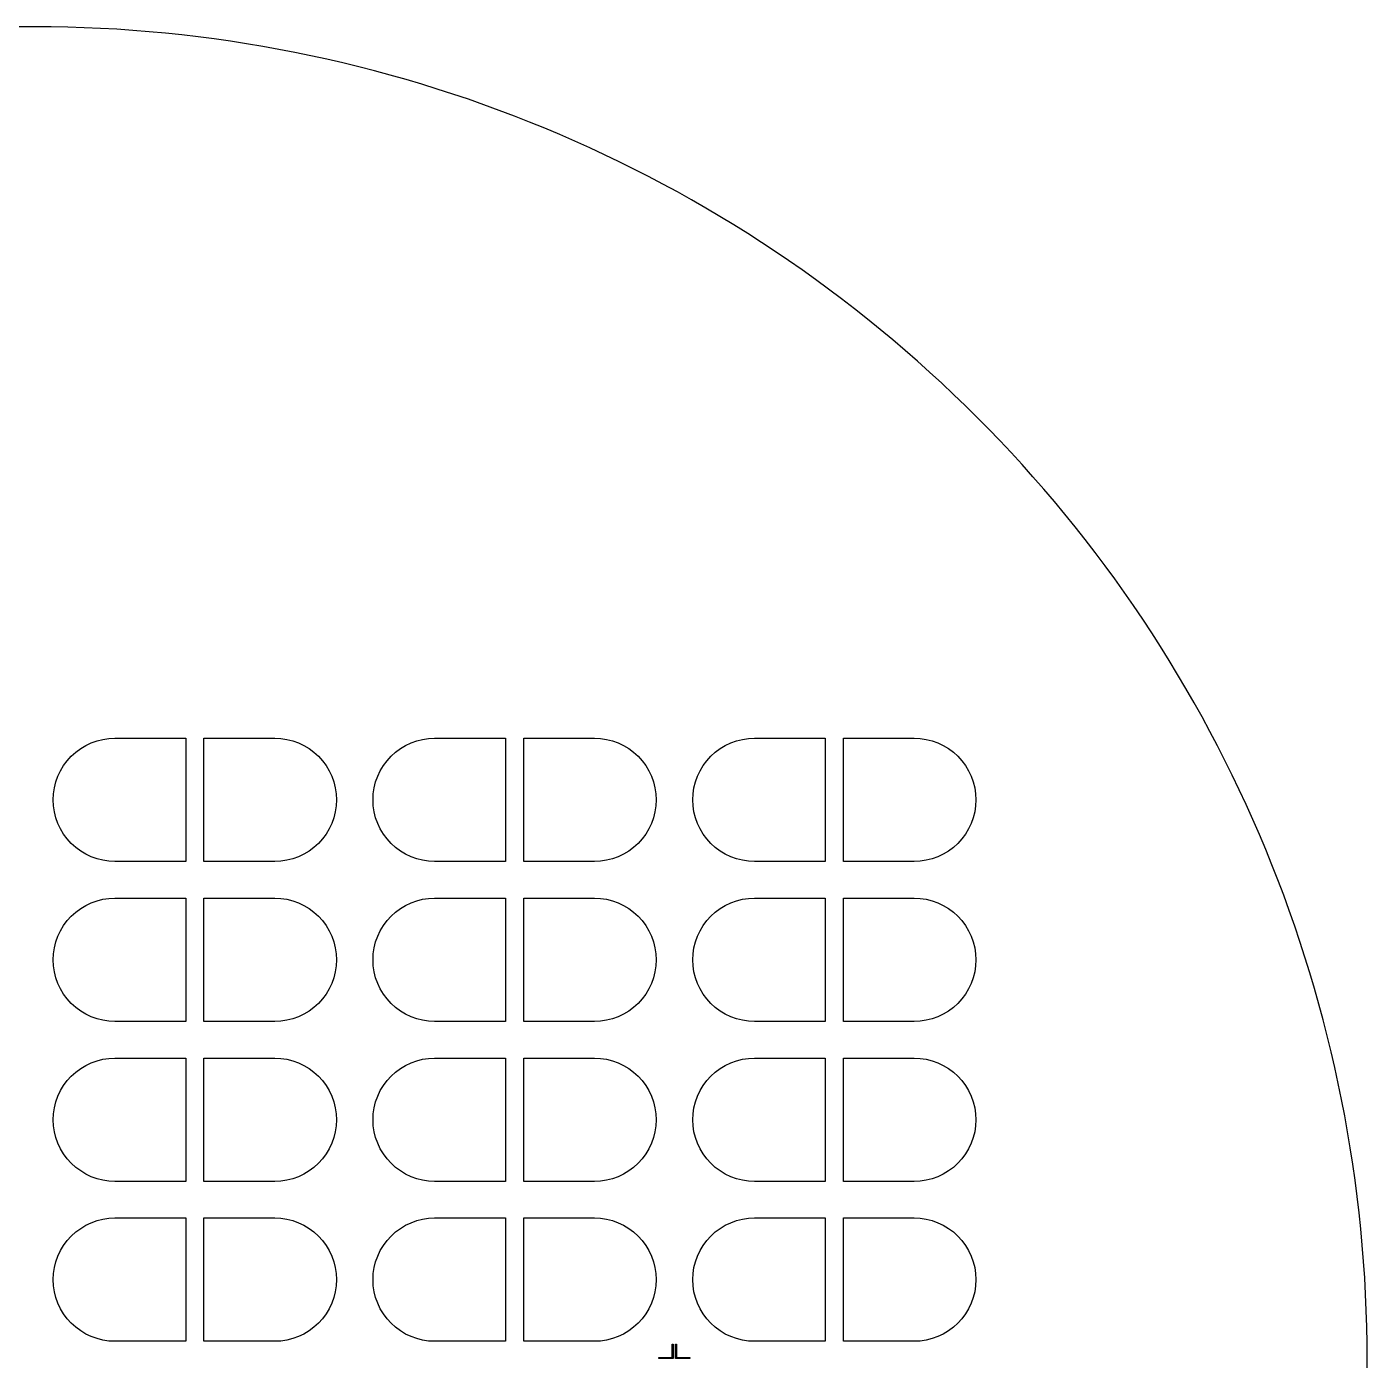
# Model space of a CAD drawing. Extents: x -21 to 129, y -39 to 111.
# Drawn here: x 53.5 to 129, y 36 to 111 of the extents above; entities that cross this region are included whole.
import ezdxf

# ---------------------------------------------------------------- set-up
doc = ezdxf.new("R2010")
doc.units = 0

msp = doc.modelspace()

# ---------------------------------------------------------------- linework, layer by layer
for p, q in [((54, 111), (53.0796, 110.994)), ((54.9204, 110.994), (54, 111)), ((55.8406, 110.977), (54.9204, 110.994)), ((56.7605, 110.949), (55.8406, 110.977)), ((57.6801, 110.91), (56.7605, 110.949)), ((58.599, 110.859), (57.6801, 110.91)), ((59.5173, 110.797), (58.599, 110.859)), ((60.4348, 110.723), (59.5173, 110.797)), ((61.3513, 110.639), (60.4348, 110.723)), ((62.2667, 110.543), (61.3513, 110.639)), ((63.1808, 110.436), (62.2667, 110.543)), ((64.0936, 110.318), (63.1808, 110.436)), ((65.0048, 110.188), (64.0936, 110.318)), ((65.9144, 110.048), (65.0048, 110.188)), ((66.8221, 109.896), (65.9144, 110.048)), ((67.728, 109.733), (66.8221, 109.896)), ((68.6318, 109.559), (67.728, 109.733)), ((69.5333, 109.374), (68.6318, 109.559)), ((70.4326, 109.178), (69.5333, 109.374)), ((71.3293, 108.97), (70.4326, 109.178)), ((72.2235, 108.752), (71.3293, 108.97)), ((73.1149, 108.523), (72.2235, 108.752)), ((74.0034, 108.283), (73.1149, 108.523)), ((74.889, 108.032), (74.0034, 108.283)), ((75.7713, 107.771), (74.889, 108.032)), ((76.6504, 107.498), (75.7713, 107.771)), ((77.5261, 107.215), (76.6504, 107.498)), ((78.3983, 106.921), (77.5261, 107.215)), ((79.2667, 106.616), (78.3983, 106.921)), ((80.1314, 106.3), (79.2667, 106.616)), ((80.9921, 105.974), (80.1314, 106.3)), ((81.8488, 105.638), (80.9921, 105.974)), ((82.7012, 105.291), (81.8488, 105.638)), ((83.5494, 104.934), (82.7012, 105.291)), ((84.3931, 104.566), (83.5494, 104.934)), ((85.2322, 104.188), (84.3931, 104.566)), ((86.0666, 103.799), (85.2322, 104.188)), ((86.8962, 103.401), (86.0666, 103.799)), ((87.7208, 102.992), (86.8962, 103.401)), ((88.5404, 102.573), (87.7208, 102.992)), ((89.3548, 102.144), (88.5404, 102.573)), ((90.1638, 101.705), (89.3548, 102.144)), ((90.9674, 101.257), (90.1638, 101.705)), ((91.7654, 100.798), (90.9674, 101.257)), ((92.5577, 100.33), (91.7654, 100.798)), ((93.3442, 99.8516), (92.5577, 100.33)), ((94.1248, 99.364), (93.3442, 99.8516)), ((94.8994, 98.8669), (94.1248, 99.364)), ((95.6678, 98.3602), (94.8994, 98.8669)), ((96.4299, 97.8442), (95.6678, 98.3602)), ((97.1856, 97.3188), (96.4299, 97.8442)), ((97.9348, 96.7843), (97.1856, 97.3188)), ((98.6774, 96.2406), (97.9348, 96.7843)), ((99.4133, 95.6878), (98.6774, 96.2406)), ((100.142, 95.126), (99.4133, 95.6878)), ((100.864, 94.5553), (100.142, 95.126)), ((101.579, 93.9758), (100.864, 94.5553)), ((102.287, 93.3875), (101.579, 93.9758)), ((102.988, 92.7906), (102.287, 93.3875)), ((103.681, 92.1852), (102.988, 92.7906)), ((104.367, 91.5713), (103.681, 92.1852)), ((105.045, 90.9491), (104.367, 91.5713)), ((105.716, 90.3185), (105.045, 90.9491)), ((106.378, 89.6798), (105.716, 90.3185)), ((107.033, 89.033), (106.378, 89.6798)), ((107.68, 88.3782), (107.033, 89.033)), ((108.319, 87.7155), (107.68, 88.3782)), ((108.949, 87.0451), (108.319, 87.7155)), ((109.571, 86.3669), (108.949, 87.0451)), ((110.185, 85.6812), (109.571, 86.3669)), ((110.791, 84.988), (110.185, 85.6812)), ((111.388, 84.2874), (110.791, 84.988)), ((111.976, 83.5795), (111.388, 84.2874)), ((112.555, 82.8645), (111.976, 83.5795)), ((113.126, 82.1424), (112.555, 82.8645)), ((113.688, 81.4133), (113.126, 82.1424)), ((114.241, 80.6774), (113.688, 81.4133)), ((114.784, 79.9348), (114.241, 80.6774)), ((115.319, 79.1856), (114.784, 79.9348)), ((115.844, 78.4299), (115.319, 79.1856)), ((116.36, 77.6678), (115.844, 78.4299)), ((116.867, 76.8994), (116.36, 77.6678)), ((117.364, 76.1248), (116.867, 76.8994)), ((117.852, 75.3442), (117.364, 76.1248)), ((118.33, 74.5577), (117.852, 75.3442)), ((118.798, 73.7654), (118.33, 74.5577)), ((119.257, 72.9674), (118.798, 73.7654)), ((119.705, 72.1638), (119.257, 72.9674)), ((120.144, 71.3548), (119.705, 72.1638)), ((57.823, 70.9033), (58.1599, 70.9533)), ((58.1599, 70.9533), (58.5, 70.97)), ((58.5, 70.97), (62.485, 70.97)), ((62.485, 70.97), (62.485, 64.03)), ((63.515, 64.03), (63.515, 70.97)), ((63.515, 70.97), (67.5, 70.97)), ((67.5, 70.97), (67.8401, 70.9533)), ((67.8401, 70.9533), (68.177, 70.9033)), ((75.823, 70.9033), (76.1599, 70.9533)), ((76.1599, 70.9533), (76.5, 70.97)), ((76.5, 70.97), (80.485, 70.97)), ((80.485, 70.97), (80.485, 64.03)), ((81.515, 64.03), (81.515, 70.97)), ((81.515, 70.97), (85.5, 70.97)), ((85.5, 70.97), (85.8401, 70.9533)), ((85.8401, 70.9533), (86.177, 70.9033)), ((93.823, 70.9033), (94.1599, 70.9533)), ((94.1599, 70.9533), (94.5, 70.97)), ((94.5, 70.97), (98.485, 70.97)), ((98.485, 70.97), (98.485, 64.03)), ((99.515, 64.03), (99.515, 70.97)), ((99.515, 70.97), (103.5, 70.97)), ((103.5, 70.97), (103.84, 70.9533)), ((103.84, 70.9533), (104.177, 70.9033)), ((120.573, 70.5404), (120.144, 71.3548)), ((56.0463, 69.9537), (56.2987, 70.1823)), ((56.2987, 70.1823), (56.5722, 70.3852)), ((56.5722, 70.3852), (56.8643, 70.5603)), ((56.8643, 70.5603), (57.1721, 70.7059)), ((57.1721, 70.7059), (57.4927, 70.8206)), ((57.4927, 70.8206), (57.823, 70.9033)), ((68.177, 70.9033), (68.5073, 70.8206)), ((68.5073, 70.8206), (68.8279, 70.7059)), ((68.8279, 70.7059), (69.1357, 70.5603)), ((69.1357, 70.5603), (69.4278, 70.3852)), ((69.4278, 70.3852), (69.7013, 70.1823)), ((69.7013, 70.1823), (69.9537, 69.9537)), ((74.0463, 69.9537), (74.2987, 70.1823)), ((74.2987, 70.1823), (74.5722, 70.3852)), ((74.5722, 70.3852), (74.8643, 70.5603)), ((74.8643, 70.5603), (75.1721, 70.7059)), ((75.1721, 70.7059), (75.4927, 70.8206)), ((75.4927, 70.8206), (75.823, 70.9033)), ((86.177, 70.9033), (86.5073, 70.8206)), ((86.5073, 70.8206), (86.8279, 70.7059)), ((86.8279, 70.7059), (87.1357, 70.5603)), ((87.1357, 70.5603), (87.4278, 70.3852)), ((87.4278, 70.3852), (87.7013, 70.1823)), ((87.7013, 70.1823), (87.9537, 69.9537)), ((92.0463, 69.9537), (92.2987, 70.1823)), ((92.2987, 70.1823), (92.5722, 70.3852)), ((92.5722, 70.3852), (92.8643, 70.5603)), ((92.8643, 70.5603), (93.1721, 70.7059)), ((93.1721, 70.7059), (93.4927, 70.8206)), ((93.4927, 70.8206), (93.823, 70.9033)), ((104.177, 70.9033), (104.507, 70.8206)), ((104.507, 70.8206), (104.828, 70.7059)), ((104.828, 70.7059), (105.136, 70.5603)), ((105.136, 70.5603), (105.428, 70.3852)), ((105.428, 70.3852), (105.701, 70.1823)), ((105.701, 70.1823), (105.954, 69.9537)), ((120.992, 69.7208), (120.573, 70.5404)), ((55.4397, 69.1357), (55.6148, 69.4278)), ((55.6148, 69.4278), (55.8177, 69.7013)), ((55.8177, 69.7013), (56.0463, 69.9537)), ((69.9537, 69.9537), (70.1823, 69.7013)), ((70.1823, 69.7013), (70.3852, 69.4278)), ((70.3852, 69.4278), (70.5603, 69.1357)), ((73.4397, 69.1357), (73.6148, 69.4278)), ((73.6148, 69.4278), (73.8177, 69.7013)), ((73.8177, 69.7013), (74.0463, 69.9537)), ((87.9537, 69.9537), (88.1823, 69.7013)), ((88.1823, 69.7013), (88.3852, 69.4278)), ((88.3852, 69.4278), (88.5603, 69.1357)), ((91.4397, 69.1357), (91.6148, 69.4278)), ((91.6148, 69.4278), (91.8177, 69.7013)), ((91.8177, 69.7013), (92.0463, 69.9537)), ((105.954, 69.9537), (106.182, 69.7013)), ((106.182, 69.7013), (106.385, 69.4278)), ((106.385, 69.4278), (106.56, 69.1357)), ((121.401, 68.8962), (120.992, 69.7208)), ((55.1794, 68.5073), (55.2941, 68.8279)), ((55.2941, 68.8279), (55.4397, 69.1357)), ((70.5603, 69.1357), (70.7059, 68.8279)), ((70.7059, 68.8279), (70.8206, 68.5073)), ((73.1794, 68.5073), (73.2941, 68.8279)), ((73.2941, 68.8279), (73.4397, 69.1357)), ((88.5603, 69.1357), (88.7059, 68.8279)), ((88.7059, 68.8279), (88.8206, 68.5073)), ((91.1794, 68.5073), (91.2941, 68.8279)), ((91.2941, 68.8279), (91.4397, 69.1357)), ((106.56, 69.1357), (106.706, 68.8279)), ((106.706, 68.8279), (106.821, 68.5073)), ((121.799, 68.0666), (121.401, 68.8962)), ((55.0467, 67.8401), (55.0967, 68.177)), ((55.0967, 68.177), (55.1794, 68.5073)), ((70.8206, 68.5073), (70.9033, 68.177)), ((70.9033, 68.177), (70.9533, 67.8401)), ((73.0467, 67.8401), (73.0967, 68.177)), ((73.0967, 68.177), (73.1794, 68.5073)), ((88.8206, 68.5073), (88.9033, 68.177)), ((88.9033, 68.177), (88.9533, 67.8401)), ((91.0467, 67.8401), (91.0967, 68.177)), ((91.0967, 68.177), (91.1794, 68.5073)), ((106.821, 68.5073), (106.903, 68.177)), ((106.903, 68.177), (106.953, 67.8401)), ((122.188, 67.2322), (121.799, 68.0666)), ((55.03, 67.5), (55.0467, 67.8401)), ((55.0467, 67.1599), (55.03, 67.5)), ((55.0967, 66.823), (55.0467, 67.1599)), ((70.9533, 67.1599), (70.9033, 66.823)), ((70.9533, 67.8401), (70.97, 67.5)), ((70.97, 67.5), (70.9533, 67.1599)), ((73.03, 67.5), (73.0467, 67.8401)), ((73.0467, 67.1599), (73.03, 67.5)), ((73.0967, 66.823), (73.0467, 67.1599)), ((88.9533, 67.1599), (88.9033, 66.823)), ((88.9533, 67.8401), (88.97, 67.5)), ((88.97, 67.5), (88.9533, 67.1599)), ((91.03, 67.5), (91.0467, 67.8401)), ((91.0467, 67.1599), (91.03, 67.5)), ((91.0967, 66.823), (91.0467, 67.1599)), ((106.953, 67.1599), (106.903, 66.823)), ((106.953, 67.8401), (106.97, 67.5)), ((106.97, 67.5), (106.953, 67.1599)), ((122.566, 66.3931), (122.188, 67.2322)), ((55.1794, 66.4927), (55.0967, 66.823)), ((55.2941, 66.1721), (55.1794, 66.4927)), ((70.8206, 66.4927), (70.7059, 66.1721)), ((70.9033, 66.823), (70.8206, 66.4927)), ((73.1794, 66.4927), (73.0967, 66.823)), ((73.2941, 66.1721), (73.1794, 66.4927)), ((88.8206, 66.4927), (88.7059, 66.1721)), ((88.9033, 66.823), (88.8206, 66.4927)), ((91.1794, 66.4927), (91.0967, 66.823)), ((91.2941, 66.1721), (91.1794, 66.4927)), ((106.821, 66.4927), (106.706, 66.1721)), ((106.903, 66.823), (106.821, 66.4927)), ((55.4397, 65.8643), (55.2941, 66.1721)), ((55.6148, 65.5722), (55.4397, 65.8643)), ((70.5603, 65.8643), (70.3852, 65.5722)), ((70.7059, 66.1721), (70.5603, 65.8643)), ((73.4397, 65.8643), (73.2941, 66.1721)), ((73.6148, 65.5722), (73.4397, 65.8643)), ((88.5603, 65.8643), (88.3852, 65.5722)), ((88.7059, 66.1721), (88.5603, 65.8643)), ((91.4397, 65.8643), (91.2941, 66.1721)), ((91.6148, 65.5722), (91.4397, 65.8643)), ((106.56, 65.8643), (106.385, 65.5722)), ((106.706, 66.1721), (106.56, 65.8643)), ((122.934, 65.5494), (122.566, 66.3931)), ((55.8177, 65.2987), (55.6148, 65.5722)), ((56.0463, 65.0463), (55.8177, 65.2987)), ((56.2987, 64.8177), (56.0463, 65.0463)), ((69.9537, 65.0463), (69.7013, 64.8177)), ((70.1823, 65.2987), (69.9537, 65.0463)), ((70.3852, 65.5722), (70.1823, 65.2987)), ((73.8177, 65.2987), (73.6148, 65.5722)), ((74.0463, 65.0463), (73.8177, 65.2987)), ((74.2987, 64.8177), (74.0463, 65.0463)), ((87.9537, 65.0463), (87.7013, 64.8177)), ((88.1823, 65.2987), (87.9537, 65.0463)), ((88.3852, 65.5722), (88.1823, 65.2987)), ((91.8177, 65.2987), (91.6148, 65.5722)), ((92.0463, 65.0463), (91.8177, 65.2987)), ((92.2987, 64.8177), (92.0463, 65.0463)), ((105.954, 65.0463), (105.701, 64.8177)), ((106.182, 65.2987), (105.954, 65.0463)), ((106.385, 65.5722), (106.182, 65.2987)), ((123.291, 64.7012), (122.934, 65.5494)), ((56.5722, 64.6148), (56.2987, 64.8177)), ((56.8643, 64.4397), (56.5722, 64.6148)), ((57.1721, 64.2941), (56.8643, 64.4397)), ((57.4927, 64.1794), (57.1721, 64.2941)), ((57.823, 64.0967), (57.4927, 64.1794)), ((68.5073, 64.1794), (68.177, 64.0967)), ((68.8279, 64.2941), (68.5073, 64.1794)), ((69.1357, 64.4397), (68.8279, 64.2941)), ((69.4278, 64.6148), (69.1357, 64.4397)), ((69.7013, 64.8177), (69.4278, 64.6148)), ((74.5722, 64.6148), (74.2987, 64.8177)), ((74.8643, 64.4397), (74.5722, 64.6148)), ((75.1721, 64.2941), (74.8643, 64.4397)), ((75.4927, 64.1794), (75.1721, 64.2941)), ((75.823, 64.0967), (75.4927, 64.1794)), ((86.5073, 64.1794), (86.177, 64.0967)), ((86.8279, 64.2941), (86.5073, 64.1794)), ((87.1357, 64.4397), (86.8279, 64.2941)), ((87.4278, 64.6148), (87.1357, 64.4397)), ((87.7013, 64.8177), (87.4278, 64.6148)), ((92.5722, 64.6148), (92.2987, 64.8177)), ((92.8643, 64.4397), (92.5722, 64.6148)), ((93.1721, 64.2941), (92.8643, 64.4397)), ((93.4927, 64.1794), (93.1721, 64.2941)), ((93.823, 64.0967), (93.4927, 64.1794)), ((104.507, 64.1794), (104.177, 64.0967)), ((104.828, 64.2941), (104.507, 64.1794)), ((105.136, 64.4397), (104.828, 64.2941)), ((105.428, 64.6148), (105.136, 64.4397)), ((105.701, 64.8177), (105.428, 64.6148)), ((123.638, 63.8488), (123.291, 64.7012)), ((58.1599, 64.0467), (57.823, 64.0967)), ((58.5, 64.03), (58.1599, 64.0467)), ((62.485, 64.03), (58.5, 64.03)), ((67.5, 64.03), (63.515, 64.03)), ((67.8401, 64.0467), (67.5, 64.03)), ((68.177, 64.0967), (67.8401, 64.0467)), ((76.1599, 64.0467), (75.823, 64.0967)), ((76.5, 64.03), (76.1599, 64.0467)), ((80.485, 64.03), (76.5, 64.03)), ((85.5, 64.03), (81.515, 64.03)), ((85.8401, 64.0467), (85.5, 64.03)), ((86.177, 64.0967), (85.8401, 64.0467)), ((94.1599, 64.0467), (93.823, 64.0967)), ((94.5, 64.03), (94.1599, 64.0467)), ((98.485, 64.03), (94.5, 64.03)), ((103.5, 64.03), (99.515, 64.03)), ((103.84, 64.0467), (103.5, 64.03)), ((104.177, 64.0967), (103.84, 64.0467)), ((123.974, 62.9921), (123.638, 63.8488)), ((124.3, 62.1314), (123.974, 62.9921)), ((57.4927, 61.8206), (57.823, 61.9033)), ((57.823, 61.9033), (58.1599, 61.9533)), ((58.1599, 61.9533), (58.5, 61.97)), ((58.5, 61.97), (62.485, 61.97)), ((62.485, 61.97), (62.485, 55.03)), ((63.515, 55.03), (63.515, 61.97)), ((63.515, 61.97), (67.5, 61.97)), ((67.5, 61.97), (67.8401, 61.9533)), ((67.8401, 61.9533), (68.177, 61.9033)), ((68.177, 61.9033), (68.5073, 61.8206)), ((75.4927, 61.8206), (75.823, 61.9033)), ((75.823, 61.9033), (76.1599, 61.9533)), ((76.1599, 61.9533), (76.5, 61.97)), ((76.5, 61.97), (80.485, 61.97)), ((80.485, 61.97), (80.485, 55.03)), ((81.515, 55.03), (81.515, 61.97)), ((81.515, 61.97), (85.5, 61.97)), ((85.5, 61.97), (85.8401, 61.9533)), ((85.8401, 61.9533), (86.177, 61.9033)), ((86.177, 61.9033), (86.5073, 61.8206)), ((93.4927, 61.8206), (93.823, 61.9033)), ((93.823, 61.9033), (94.1599, 61.9533)), ((94.1599, 61.9533), (94.5, 61.97)), ((94.5, 61.97), (98.485, 61.97)), ((98.485, 61.97), (98.485, 55.03)), ((99.515, 55.03), (99.515, 61.97)), ((99.515, 61.97), (103.5, 61.97)), ((103.5, 61.97), (103.84, 61.9533)), ((103.84, 61.9533), (104.177, 61.9033)), ((104.177, 61.9033), (104.507, 61.8206)), ((124.616, 61.2667), (124.3, 62.1314)), ((56.0463, 60.9537), (56.2987, 61.1823)), ((56.2987, 61.1823), (56.5722, 61.3852)), ((56.5722, 61.3852), (56.8643, 61.5603)), ((56.8643, 61.5603), (57.1721, 61.7059)), ((57.1721, 61.7059), (57.4927, 61.8206)), ((68.5073, 61.8206), (68.8279, 61.7059)), ((68.8279, 61.7059), (69.1357, 61.5603)), ((69.1357, 61.5603), (69.4278, 61.3852)), ((69.4278, 61.3852), (69.7013, 61.1823)), ((69.7013, 61.1823), (69.9537, 60.9537)), ((74.0463, 60.9537), (74.2987, 61.1823)), ((74.2987, 61.1823), (74.5722, 61.3852)), ((74.5722, 61.3852), (74.8643, 61.5603)), ((74.8643, 61.5603), (75.1721, 61.7059)), ((75.1721, 61.7059), (75.4927, 61.8206)), ((86.5073, 61.8206), (86.8279, 61.7059)), ((86.8279, 61.7059), (87.1357, 61.5603)), ((87.1357, 61.5603), (87.4278, 61.3852)), ((87.4278, 61.3852), (87.7013, 61.1823)), ((87.7013, 61.1823), (87.9537, 60.9537)), ((92.0463, 60.9537), (92.2987, 61.1823)), ((92.2987, 61.1823), (92.5722, 61.3852)), ((92.5722, 61.3852), (92.8643, 61.5603)), ((92.8643, 61.5603), (93.1721, 61.7059)), ((93.1721, 61.7059), (93.4927, 61.8206)), ((104.507, 61.8206), (104.828, 61.7059)), ((104.828, 61.7059), (105.136, 61.5603)), ((105.136, 61.5603), (105.428, 61.3852)), ((105.428, 61.3852), (105.701, 61.1823)), ((105.701, 61.1823), (105.954, 60.9537)), ((124.921, 60.3983), (124.616, 61.2667)), ((55.4397, 60.1357), (55.6148, 60.4278)), ((55.6148, 60.4278), (55.8177, 60.7013)), ((55.8177, 60.7013), (56.0463, 60.9537)), ((69.9537, 60.9537), (70.1823, 60.7013)), ((70.1823, 60.7013), (70.3852, 60.4278)), ((70.3852, 60.4278), (70.5603, 60.1357)), ((73.4397, 60.1357), (73.6148, 60.4278)), ((73.6148, 60.4278), (73.8177, 60.7013)), ((73.8177, 60.7013), (74.0463, 60.9537)), ((87.9537, 60.9537), (88.1823, 60.7013)), ((88.1823, 60.7013), (88.3852, 60.4278)), ((88.3852, 60.4278), (88.5603, 60.1357)), ((91.4397, 60.1357), (91.6148, 60.4278)), ((91.6148, 60.4278), (91.8177, 60.7013)), ((91.8177, 60.7013), (92.0463, 60.9537)), ((105.954, 60.9537), (106.182, 60.7013)), ((106.182, 60.7013), (106.385, 60.4278)), ((106.385, 60.4278), (106.56, 60.1357)), ((125.215, 59.5261), (124.921, 60.3983)), ((55.1794, 59.5073), (55.2941, 59.8279)), ((55.2941, 59.8279), (55.4397, 60.1357)), ((70.5603, 60.1357), (70.7059, 59.8279)), ((70.7059, 59.8279), (70.8206, 59.5073)), ((73.1794, 59.5073), (73.2941, 59.8279)), ((73.2941, 59.8279), (73.4397, 60.1357)), ((88.5603, 60.1357), (88.7059, 59.8279)), ((88.7059, 59.8279), (88.8206, 59.5073)), ((91.1794, 59.5073), (91.2941, 59.8279)), ((91.2941, 59.8279), (91.4397, 60.1357)), ((106.56, 60.1357), (106.706, 59.8279)), ((106.706, 59.8279), (106.821, 59.5073)), ((55.0467, 58.8401), (55.0967, 59.177)), ((55.0967, 59.177), (55.1794, 59.5073)), ((70.8206, 59.5073), (70.9033, 59.177)), ((70.9033, 59.177), (70.9533, 58.8401)), ((73.0467, 58.8401), (73.0967, 59.177)), ((73.0967, 59.177), (73.1794, 59.5073)), ((88.8206, 59.5073), (88.9033, 59.177)), ((88.9033, 59.177), (88.9533, 58.8401)), ((91.0467, 58.8401), (91.0967, 59.177)), ((91.0967, 59.177), (91.1794, 59.5073)), ((106.821, 59.5073), (106.903, 59.177)), ((106.903, 59.177), (106.953, 58.8401)), ((125.498, 58.6504), (125.215, 59.5261)), ((55.03, 58.5), (55.0467, 58.8401)), ((55.0467, 58.1599), (55.03, 58.5)), ((55.0967, 57.823), (55.0467, 58.1599)), ((70.9533, 58.1599), (70.9033, 57.823)), ((70.9533, 58.8401), (70.97, 58.5)), ((70.97, 58.5), (70.9533, 58.1599)), ((73.03, 58.5), (73.0467, 58.8401)), ((73.0467, 58.1599), (73.03, 58.5)), ((73.0967, 57.823), (73.0467, 58.1599)), ((88.9533, 58.1599), (88.9033, 57.823)), ((88.9533, 58.8401), (88.97, 58.5)), ((88.97, 58.5), (88.9533, 58.1599)), ((91.03, 58.5), (91.0467, 58.8401)), ((91.0467, 58.1599), (91.03, 58.5)), ((91.0967, 57.823), (91.0467, 58.1599)), ((106.953, 58.1599), (106.903, 57.823)), ((106.953, 58.8401), (106.97, 58.5)), ((106.97, 58.5), (106.953, 58.1599)), ((125.771, 57.7713), (125.498, 58.6504)), ((55.1794, 57.4927), (55.0967, 57.823)), ((55.2941, 57.1721), (55.1794, 57.4927)), ((70.8206, 57.4927), (70.7059, 57.1721)), ((70.9033, 57.823), (70.8206, 57.4927)), ((73.1794, 57.4927), (73.0967, 57.823)), ((73.2941, 57.1721), (73.1794, 57.4927)), ((88.8206, 57.4927), (88.7059, 57.1721)), ((88.9033, 57.823), (88.8206, 57.4927)), ((91.1794, 57.4927), (91.0967, 57.823)), ((91.2941, 57.1721), (91.1794, 57.4927)), ((106.821, 57.4927), (106.706, 57.1721)), ((106.903, 57.823), (106.821, 57.4927)), ((126.032, 56.889), (125.771, 57.7713)), ((55.4397, 56.8643), (55.2941, 57.1721)), ((55.6148, 56.5722), (55.4397, 56.8643)), ((70.5603, 56.8643), (70.3852, 56.5722)), ((70.7059, 57.1721), (70.5603, 56.8643)), ((73.4397, 56.8643), (73.2941, 57.1721)), ((73.6148, 56.5722), (73.4397, 56.8643)), ((88.5603, 56.8643), (88.3852, 56.5722)), ((88.7059, 57.1721), (88.5603, 56.8643)), ((91.4397, 56.8643), (91.2941, 57.1721)), ((91.6148, 56.5722), (91.4397, 56.8643)), ((106.56, 56.8643), (106.385, 56.5722)), ((106.706, 57.1721), (106.56, 56.8643)), ((126.283, 56.0034), (126.032, 56.889)), ((55.8177, 56.2987), (55.6148, 56.5722)), ((56.0463, 56.0463), (55.8177, 56.2987)), ((56.2987, 55.8177), (56.0463, 56.0463)), ((69.9537, 56.0463), (69.7013, 55.8177)), ((70.1823, 56.2987), (69.9537, 56.0463)), ((70.3852, 56.5722), (70.1823, 56.2987)), ((73.8177, 56.2987), (73.6148, 56.5722)), ((74.0463, 56.0463), (73.8177, 56.2987)), ((74.2987, 55.8177), (74.0463, 56.0463)), ((87.9537, 56.0463), (87.7013, 55.8177)), ((88.1823, 56.2987), (87.9537, 56.0463)), ((88.3852, 56.5722), (88.1823, 56.2987)), ((91.8177, 56.2987), (91.6148, 56.5722)), ((92.0463, 56.0463), (91.8177, 56.2987)), ((92.2987, 55.8177), (92.0463, 56.0463)), ((105.954, 56.0463), (105.701, 55.8177)), ((106.182, 56.2987), (105.954, 56.0463)), ((106.385, 56.5722), (106.182, 56.2987)), ((126.523, 55.1149), (126.283, 56.0034)), ((56.5722, 55.6148), (56.2987, 55.8177)), ((56.8643, 55.4397), (56.5722, 55.6148)), ((57.1721, 55.2941), (56.8643, 55.4397)), ((57.4927, 55.1794), (57.1721, 55.2941)), ((57.823, 55.0967), (57.4927, 55.1794)), ((58.1599, 55.0467), (57.823, 55.0967)), ((68.177, 55.0967), (67.8401, 55.0467)), ((68.5073, 55.1794), (68.177, 55.0967)), ((68.8279, 55.2941), (68.5073, 55.1794)), ((69.1357, 55.4397), (68.8279, 55.2941)), ((69.4278, 55.6148), (69.1357, 55.4397)), ((69.7013, 55.8177), (69.4278, 55.6148)), ((74.5722, 55.6148), (74.2987, 55.8177)), ((74.8643, 55.4397), (74.5722, 55.6148)), ((75.1721, 55.2941), (74.8643, 55.4397)), ((75.4927, 55.1794), (75.1721, 55.2941)), ((75.823, 55.0967), (75.4927, 55.1794)), ((76.1599, 55.0467), (75.823, 55.0967)), ((86.177, 55.0967), (85.8401, 55.0467)), ((86.5073, 55.1794), (86.177, 55.0967)), ((86.8279, 55.2941), (86.5073, 55.1794)), ((87.1357, 55.4397), (86.8279, 55.2941)), ((87.4278, 55.6148), (87.1357, 55.4397)), ((87.7013, 55.8177), (87.4278, 55.6148)), ((92.5722, 55.6148), (92.2987, 55.8177)), ((92.8643, 55.4397), (92.5722, 55.6148)), ((93.1721, 55.2941), (92.8643, 55.4397)), ((93.4927, 55.1794), (93.1721, 55.2941)), ((93.823, 55.0967), (93.4927, 55.1794)), ((94.1599, 55.0467), (93.823, 55.0967)), ((104.177, 55.0967), (103.84, 55.0467)), ((104.507, 55.1794), (104.177, 55.0967)), ((104.828, 55.2941), (104.507, 55.1794)), ((105.136, 55.4397), (104.828, 55.2941)), ((105.428, 55.6148), (105.136, 55.4397)), ((105.701, 55.8177), (105.428, 55.6148)), ((126.752, 54.2235), (126.523, 55.1149)), ((58.5, 55.03), (58.1599, 55.0467)), ((62.485, 55.03), (58.5, 55.03)), ((67.5, 55.03), (63.515, 55.03)), ((67.8401, 55.0467), (67.5, 55.03)), ((76.5, 55.03), (76.1599, 55.0467)), ((80.485, 55.03), (76.5, 55.03)), ((85.5, 55.03), (81.515, 55.03)), ((85.8401, 55.0467), (85.5, 55.03)), ((94.5, 55.03), (94.1599, 55.0467)), ((98.485, 55.03), (94.5, 55.03)), ((103.5, 55.03), (99.515, 55.03)), ((103.84, 55.0467), (103.5, 55.03)), ((126.97, 53.3293), (126.752, 54.2235)), ((57.4927, 52.8206), (57.823, 52.9033)), ((57.823, 52.9033), (58.1599, 52.9533)), ((58.1599, 52.9533), (58.5, 52.97)), ((58.5, 52.97), (62.485, 52.97)), ((62.485, 52.97), (62.485, 46.03)), ((63.515, 46.03), (63.515, 52.97)), ((63.515, 52.97), (67.5, 52.97)), ((67.5, 52.97), (67.8401, 52.9533)), ((67.8401, 52.9533), (68.177, 52.9033)), ((68.177, 52.9033), (68.5073, 52.8206)), ((75.4927, 52.8206), (75.823, 52.9033)), ((75.823, 52.9033), (76.1599, 52.9533)), ((76.1599, 52.9533), (76.5, 52.97)), ((76.5, 52.97), (80.485, 52.97)), ((80.485, 52.97), (80.485, 46.03)), ((81.515, 46.03), (81.515, 52.97)), ((81.515, 52.97), (85.5, 52.97)), ((85.5, 52.97), (85.8401, 52.9533)), ((85.8401, 52.9533), (86.177, 52.9033)), ((86.177, 52.9033), (86.5073, 52.8206)), ((93.4927, 52.8206), (93.823, 52.9033)), ((93.823, 52.9033), (94.1599, 52.9533)), ((94.1599, 52.9533), (94.5, 52.97)), ((94.5, 52.97), (98.485, 52.97)), ((98.485, 52.97), (98.485, 46.03)), ((99.515, 46.03), (99.515, 52.97)), ((99.515, 52.97), (103.5, 52.97)), ((103.5, 52.97), (103.84, 52.9533)), ((103.84, 52.9533), (104.177, 52.9033)), ((104.177, 52.9033), (104.507, 52.8206)), ((127.178, 52.4326), (126.97, 53.3293)), ((56.0463, 51.9537), (56.2987, 52.1823)), ((56.2987, 52.1823), (56.5722, 52.3852)), ((56.5722, 52.3852), (56.8643, 52.5603)), ((56.8643, 52.5603), (57.1721, 52.7059)), ((57.1721, 52.7059), (57.4927, 52.8206)), ((68.5073, 52.8206), (68.8279, 52.7059)), ((68.8279, 52.7059), (69.1357, 52.5603)), ((69.1357, 52.5603), (69.4278, 52.3852)), ((69.4278, 52.3852), (69.7013, 52.1823)), ((69.7013, 52.1823), (69.9537, 51.9537)), ((74.0463, 51.9537), (74.2987, 52.1823)), ((74.2987, 52.1823), (74.5722, 52.3852)), ((74.5722, 52.3852), (74.8643, 52.5603)), ((74.8643, 52.5603), (75.1721, 52.7059)), ((75.1721, 52.7059), (75.4927, 52.8206)), ((86.5073, 52.8206), (86.8279, 52.7059)), ((86.8279, 52.7059), (87.1357, 52.5603)), ((87.1357, 52.5603), (87.4278, 52.3852)), ((87.4278, 52.3852), (87.7013, 52.1823)), ((87.7013, 52.1823), (87.9537, 51.9537)), ((92.0463, 51.9537), (92.2987, 52.1823)), ((92.2987, 52.1823), (92.5722, 52.3852)), ((92.5722, 52.3852), (92.8643, 52.5603)), ((92.8643, 52.5603), (93.1721, 52.7059)), ((93.1721, 52.7059), (93.4927, 52.8206)), ((104.507, 52.8206), (104.828, 52.7059)), ((104.828, 52.7059), (105.136, 52.5603)), ((105.136, 52.5603), (105.428, 52.3852)), ((105.428, 52.3852), (105.701, 52.1823)), ((105.701, 52.1823), (105.954, 51.9537)), ((127.374, 51.5333), (127.178, 52.4326)), ((55.4397, 51.1357), (55.6148, 51.4278)), ((55.6148, 51.4278), (55.8177, 51.7013)), ((55.8177, 51.7013), (56.0463, 51.9537)), ((69.9537, 51.9537), (70.1823, 51.7013)), ((70.1823, 51.7013), (70.3852, 51.4278)), ((70.3852, 51.4278), (70.5603, 51.1357)), ((73.4397, 51.1357), (73.6148, 51.4278)), ((73.6148, 51.4278), (73.8177, 51.7013)), ((73.8177, 51.7013), (74.0463, 51.9537)), ((87.9537, 51.9537), (88.1823, 51.7013)), ((88.1823, 51.7013), (88.3852, 51.4278)), ((88.3852, 51.4278), (88.5603, 51.1357)), ((91.4397, 51.1357), (91.6148, 51.4278)), ((91.6148, 51.4278), (91.8177, 51.7013)), ((91.8177, 51.7013), (92.0463, 51.9537)), ((105.954, 51.9537), (106.182, 51.7013)), ((106.182, 51.7013), (106.385, 51.4278)), ((106.385, 51.4278), (106.56, 51.1357)), ((127.559, 50.6318), (127.374, 51.5333)), ((55.1794, 50.5073), (55.2941, 50.8279)), ((55.2941, 50.8279), (55.4397, 51.1357)), ((70.5603, 51.1357), (70.7059, 50.8279)), ((70.7059, 50.8279), (70.8206, 50.5073)), ((73.1794, 50.5073), (73.2941, 50.8279)), ((73.2941, 50.8279), (73.4397, 51.1357)), ((88.5603, 51.1357), (88.7059, 50.8279)), ((88.7059, 50.8279), (88.8206, 50.5073)), ((91.1794, 50.5073), (91.2941, 50.8279)), ((91.2941, 50.8279), (91.4397, 51.1357)), ((106.56, 51.1357), (106.706, 50.8279)), ((106.706, 50.8279), (106.821, 50.5073)), ((127.733, 49.728), (127.559, 50.6318)), ((55.03, 49.5), (55.0467, 49.8401)), ((55.0467, 49.8401), (55.0967, 50.177)), ((55.0967, 50.177), (55.1794, 50.5073)), ((70.8206, 50.5073), (70.9033, 50.177)), ((70.9033, 50.177), (70.9533, 49.8401)), ((70.9533, 49.8401), (70.97, 49.5)), ((73.03, 49.5), (73.0467, 49.8401)), ((73.0467, 49.8401), (73.0967, 50.177)), ((73.0967, 50.177), (73.1794, 50.5073)), ((88.8206, 50.5073), (88.9033, 50.177)), ((88.9033, 50.177), (88.9533, 49.8401)), ((88.9533, 49.8401), (88.97, 49.5)), ((91.03, 49.5), (91.0467, 49.8401)), ((91.0467, 49.8401), (91.0967, 50.177)), ((91.0967, 50.177), (91.1794, 50.5073)), ((106.821, 50.5073), (106.903, 50.177)), ((106.903, 50.177), (106.953, 49.8401)), ((106.953, 49.8401), (106.97, 49.5)), ((55.0467, 49.1599), (55.03, 49.5)), ((55.0967, 48.823), (55.0467, 49.1599)), ((70.9533, 49.1599), (70.9033, 48.823)), ((70.97, 49.5), (70.9533, 49.1599)), ((73.0467, 49.1599), (73.03, 49.5)), ((73.0967, 48.823), (73.0467, 49.1599)), ((88.9533, 49.1599), (88.9033, 48.823)), ((88.97, 49.5), (88.9533, 49.1599)), ((91.0467, 49.1599), (91.03, 49.5)), ((91.0967, 48.823), (91.0467, 49.1599)), ((106.953, 49.1599), (106.903, 48.823)), ((106.97, 49.5), (106.953, 49.1599)), ((127.896, 48.8221), (127.733, 49.728)), ((55.1794, 48.4927), (55.0967, 48.823)), ((55.2941, 48.1721), (55.1794, 48.4927)), ((70.8206, 48.4927), (70.7059, 48.1721)), ((70.9033, 48.823), (70.8206, 48.4927)), ((73.1794, 48.4927), (73.0967, 48.823)), ((73.2941, 48.1721), (73.1794, 48.4927)), ((88.8206, 48.4927), (88.7059, 48.1721)), ((88.9033, 48.823), (88.8206, 48.4927)), ((91.1794, 48.4927), (91.0967, 48.823)), ((91.2941, 48.1721), (91.1794, 48.4927)), ((106.821, 48.4927), (106.706, 48.1721)), ((106.903, 48.823), (106.821, 48.4927)), ((128.048, 47.9144), (127.896, 48.8221)), ((55.4397, 47.8643), (55.2941, 48.1721)), ((55.6148, 47.5722), (55.4397, 47.8643)), ((55.8177, 47.2987), (55.6148, 47.5722)), ((70.3852, 47.5722), (70.1823, 47.2987)), ((70.5603, 47.8643), (70.3852, 47.5722)), ((70.7059, 48.1721), (70.5603, 47.8643)), ((73.4397, 47.8643), (73.2941, 48.1721)), ((73.6148, 47.5722), (73.4397, 47.8643)), ((73.8177, 47.2987), (73.6148, 47.5722)), ((88.3852, 47.5722), (88.1823, 47.2987)), ((88.5603, 47.8643), (88.3852, 47.5722)), ((88.7059, 48.1721), (88.5603, 47.8643)), ((91.4397, 47.8643), (91.2941, 48.1721)), ((91.6148, 47.5722), (91.4397, 47.8643)), ((91.8177, 47.2987), (91.6148, 47.5722)), ((106.385, 47.5722), (106.182, 47.2987)), ((106.56, 47.8643), (106.385, 47.5722)), ((106.706, 48.1721), (106.56, 47.8643)), ((128.188, 47.0048), (128.048, 47.9144)), ((56.0463, 47.0463), (55.8177, 47.2987)), ((56.2987, 46.8177), (56.0463, 47.0463)), ((56.5722, 46.6148), (56.2987, 46.8177)), ((69.7013, 46.8177), (69.4278, 46.6148)), ((69.9537, 47.0463), (69.7013, 46.8177)), ((70.1823, 47.2987), (69.9537, 47.0463)), ((74.0463, 47.0463), (73.8177, 47.2987)), ((74.2987, 46.8177), (74.0463, 47.0463)), ((74.5722, 46.6148), (74.2987, 46.8177)), ((87.7013, 46.8177), (87.4278, 46.6148)), ((87.9537, 47.0463), (87.7013, 46.8177)), ((88.1823, 47.2987), (87.9537, 47.0463)), ((92.0463, 47.0463), (91.8177, 47.2987)), ((92.2987, 46.8177), (92.0463, 47.0463)), ((92.5722, 46.6148), (92.2987, 46.8177)), ((105.701, 46.8177), (105.428, 46.6148)), ((105.954, 47.0463), (105.701, 46.8177)), ((106.182, 47.2987), (105.954, 47.0463)), ((128.318, 46.0936), (128.188, 47.0048)), ((56.8643, 46.4397), (56.5722, 46.6148)), ((57.1721, 46.2941), (56.8643, 46.4397)), ((57.4927, 46.1794), (57.1721, 46.2941)), ((57.823, 46.0967), (57.4927, 46.1794)), ((58.1599, 46.0467), (57.823, 46.0967)), ((58.5, 46.03), (58.1599, 46.0467)), ((67.8401, 46.0467), (67.5, 46.03)), ((68.177, 46.0967), (67.8401, 46.0467)), ((68.5073, 46.1794), (68.177, 46.0967)), ((68.8279, 46.2941), (68.5073, 46.1794)), ((69.1357, 46.4397), (68.8279, 46.2941)), ((69.4278, 46.6148), (69.1357, 46.4397)), ((74.8643, 46.4397), (74.5722, 46.6148)), ((75.1721, 46.2941), (74.8643, 46.4397)), ((75.4927, 46.1794), (75.1721, 46.2941)), ((75.823, 46.0967), (75.4927, 46.1794)), ((76.1599, 46.0467), (75.823, 46.0967)), ((76.5, 46.03), (76.1599, 46.0467)), ((85.8401, 46.0467), (85.5, 46.03)), ((86.177, 46.0967), (85.8401, 46.0467)), ((86.5073, 46.1794), (86.177, 46.0967)), ((86.8279, 46.2941), (86.5073, 46.1794)), ((87.1357, 46.4397), (86.8279, 46.2941)), ((87.4278, 46.6148), (87.1357, 46.4397)), ((92.8643, 46.4397), (92.5722, 46.6148)), ((93.1721, 46.2941), (92.8643, 46.4397)), ((93.4927, 46.1794), (93.1721, 46.2941)), ((93.823, 46.0967), (93.4927, 46.1794)), ((94.1599, 46.0467), (93.823, 46.0967)), ((94.5, 46.03), (94.1599, 46.0467)), ((103.84, 46.0467), (103.5, 46.03)), ((104.177, 46.0967), (103.84, 46.0467)), ((104.507, 46.1794), (104.177, 46.0967)), ((104.828, 46.2941), (104.507, 46.1794)), ((105.136, 46.4397), (104.828, 46.2941)), ((105.428, 46.6148), (105.136, 46.4397)), ((128.436, 45.1808), (128.318, 46.0936)), ((62.485, 46.03), (58.5, 46.03)), ((67.5, 46.03), (63.515, 46.03)), ((80.485, 46.03), (76.5, 46.03)), ((85.5, 46.03), (81.515, 46.03)), ((98.485, 46.03), (94.5, 46.03)), ((103.5, 46.03), (99.515, 46.03)), ((128.543, 44.2667), (128.436, 45.1808)), ((57.1721, 43.7059), (57.4927, 43.8206)), ((57.4927, 43.8206), (57.823, 43.9033)), ((57.823, 43.9033), (58.1599, 43.9533)), ((58.1599, 43.9533), (58.5, 43.97)), ((58.5, 43.97), (62.485, 43.97)), ((62.485, 43.97), (62.485, 37.03)), ((63.515, 37.03), (63.515, 43.97)), ((63.515, 43.97), (67.5, 43.97)), ((67.5, 43.97), (67.8401, 43.9533)), ((67.8401, 43.9533), (68.177, 43.9033)), ((68.177, 43.9033), (68.5073, 43.8206)), ((68.5073, 43.8206), (68.8279, 43.7059)), ((75.1721, 43.7059), (75.4927, 43.8206)), ((75.4927, 43.8206), (75.823, 43.9033)), ((75.823, 43.9033), (76.1599, 43.9533)), ((76.1599, 43.9533), (76.5, 43.97)), ((76.5, 43.97), (80.485, 43.97)), ((80.485, 43.97), (80.485, 37.03)), ((81.515, 37.03), (81.515, 43.97)), ((81.515, 43.97), (85.5, 43.97)), ((85.5, 43.97), (85.8401, 43.9533)), ((85.8401, 43.9533), (86.177, 43.9033)), ((86.177, 43.9033), (86.5073, 43.8206)), ((86.5073, 43.8206), (86.8279, 43.7059)), ((93.1721, 43.7059), (93.4927, 43.8206)), ((93.4927, 43.8206), (93.823, 43.9033)), ((93.823, 43.9033), (94.1599, 43.9533)), ((94.1599, 43.9533), (94.5, 43.97)), ((94.5, 43.97), (98.485, 43.97)), ((98.485, 43.97), (98.485, 37.03)), ((99.515, 37.03), (99.515, 43.97)), ((99.515, 43.97), (103.5, 43.97)), ((103.5, 43.97), (103.84, 43.9533)), ((103.84, 43.9533), (104.177, 43.9033)), ((104.177, 43.9033), (104.507, 43.8206)), ((104.507, 43.8206), (104.828, 43.7059)), ((128.639, 43.3513), (128.543, 44.2667)), ((56.0463, 42.9537), (56.2987, 43.1823)), ((56.2987, 43.1823), (56.5722, 43.3852)), ((56.5722, 43.3852), (56.8643, 43.5603)), ((56.8643, 43.5603), (57.1721, 43.7059)), ((68.8279, 43.7059), (69.1357, 43.5603)), ((69.1357, 43.5603), (69.4278, 43.3852)), ((69.4278, 43.3852), (69.7013, 43.1823)), ((69.7013, 43.1823), (69.9537, 42.9537)), ((74.0463, 42.9537), (74.2987, 43.1823)), ((74.2987, 43.1823), (74.5722, 43.3852)), ((74.5722, 43.3852), (74.8643, 43.5603)), ((74.8643, 43.5603), (75.1721, 43.7059)), ((86.8279, 43.7059), (87.1357, 43.5603)), ((87.1357, 43.5603), (87.4278, 43.3852)), ((87.4278, 43.3852), (87.7013, 43.1823)), ((87.7013, 43.1823), (87.9537, 42.9537)), ((92.0463, 42.9537), (92.2987, 43.1823)), ((92.2987, 43.1823), (92.5722, 43.3852)), ((92.5722, 43.3852), (92.8643, 43.5603)), ((92.8643, 43.5603), (93.1721, 43.7059)), ((104.828, 43.7059), (105.136, 43.5603)), ((105.136, 43.5603), (105.428, 43.3852)), ((105.428, 43.3852), (105.701, 43.1823)), ((105.701, 43.1823), (105.954, 42.9537)), ((128.723, 42.4348), (128.639, 43.3513)), ((55.4397, 42.1357), (55.6148, 42.4278)), ((55.6148, 42.4278), (55.8177, 42.7013)), ((55.8177, 42.7013), (56.0463, 42.9537)), ((69.9537, 42.9537), (70.1823, 42.7013)), ((70.1823, 42.7013), (70.3852, 42.4278)), ((70.3852, 42.4278), (70.5603, 42.1357)), ((73.4397, 42.1357), (73.6148, 42.4278)), ((73.6148, 42.4278), (73.8177, 42.7013)), ((73.8177, 42.7013), (74.0463, 42.9537)), ((87.9537, 42.9537), (88.1823, 42.7013)), ((88.1823, 42.7013), (88.3852, 42.4278)), ((88.3852, 42.4278), (88.5603, 42.1357)), ((91.4397, 42.1357), (91.6148, 42.4278)), ((91.6148, 42.4278), (91.8177, 42.7013)), ((91.8177, 42.7013), (92.0463, 42.9537)), ((105.954, 42.9537), (106.182, 42.7013)), ((106.182, 42.7013), (106.385, 42.4278)), ((106.385, 42.4278), (106.56, 42.1357)), ((128.797, 41.5173), (128.723, 42.4348)), ((55.0967, 41.177), (55.1794, 41.5073)), ((55.1794, 41.5073), (55.2941, 41.8279)), ((55.2941, 41.8279), (55.4397, 42.1357)), ((70.5603, 42.1357), (70.7059, 41.8279)), ((70.7059, 41.8279), (70.8206, 41.5073)), ((70.8206, 41.5073), (70.9033, 41.177)), ((73.0967, 41.177), (73.1794, 41.5073)), ((73.1794, 41.5073), (73.2941, 41.8279)), ((73.2941, 41.8279), (73.4397, 42.1357)), ((88.5603, 42.1357), (88.7059, 41.8279)), ((88.7059, 41.8279), (88.8206, 41.5073)), ((88.8206, 41.5073), (88.9033, 41.177)), ((91.0967, 41.177), (91.1794, 41.5073)), ((91.1794, 41.5073), (91.2941, 41.8279)), ((91.2941, 41.8279), (91.4397, 42.1357)), ((106.56, 42.1357), (106.706, 41.8279)), ((106.706, 41.8279), (106.821, 41.5073)), ((106.821, 41.5073), (106.903, 41.177)), ((128.859, 40.599), (128.797, 41.5173)), ((55.03, 40.5), (55.0467, 40.8401)), ((55.0467, 40.8401), (55.0967, 41.177)), ((70.9033, 41.177), (70.9533, 40.8401)), ((70.9533, 40.8401), (70.97, 40.5)), ((73.03, 40.5), (73.0467, 40.8401)), ((73.0467, 40.8401), (73.0967, 41.177)), ((88.9033, 41.177), (88.9533, 40.8401)), ((88.9533, 40.8401), (88.97, 40.5)), ((91.03, 40.5), (91.0467, 40.8401)), ((91.0467, 40.8401), (91.0967, 41.177)), ((106.903, 41.177), (106.953, 40.8401)), ((106.953, 40.8401), (106.97, 40.5)), ((55.0467, 40.1599), (55.03, 40.5)), ((55.0967, 39.823), (55.0467, 40.1599)), ((70.9533, 40.1599), (70.9033, 39.823)), ((70.97, 40.5), (70.9533, 40.1599)), ((73.0467, 40.1599), (73.03, 40.5)), ((73.0967, 39.823), (73.0467, 40.1599)), ((88.9533, 40.1599), (88.9033, 39.823)), ((88.97, 40.5), (88.9533, 40.1599)), ((91.0467, 40.1599), (91.03, 40.5)), ((91.0967, 39.823), (91.0467, 40.1599)), ((106.953, 40.1599), (106.903, 39.823)), ((106.97, 40.5), (106.953, 40.1599)), ((128.91, 39.6801), (128.859, 40.599)), ((55.1794, 39.4927), (55.0967, 39.823)), ((55.2941, 39.1721), (55.1794, 39.4927)), ((70.8206, 39.4927), (70.7059, 39.1721)), ((70.9033, 39.823), (70.8206, 39.4927)), ((73.1794, 39.4927), (73.0967, 39.823)), ((73.2941, 39.1721), (73.1794, 39.4927)), ((88.8206, 39.4927), (88.7059, 39.1721)), ((88.9033, 39.823), (88.8206, 39.4927)), ((91.1794, 39.4927), (91.0967, 39.823)), ((91.2941, 39.1721), (91.1794, 39.4927)), ((106.821, 39.4927), (106.706, 39.1721)), ((106.903, 39.823), (106.821, 39.4927)), ((128.949, 38.7605), (128.91, 39.6801)), ((55.4397, 38.8643), (55.2941, 39.1721)), ((55.6148, 38.5722), (55.4397, 38.8643)), ((55.8177, 38.2987), (55.6148, 38.5722)), ((70.3852, 38.5722), (70.1823, 38.2987)), ((70.5603, 38.8643), (70.3852, 38.5722)), ((70.7059, 39.1721), (70.5603, 38.8643)), ((73.4397, 38.8643), (73.2941, 39.1721)), ((73.6148, 38.5722), (73.4397, 38.8643)), ((73.8177, 38.2987), (73.6148, 38.5722)), ((88.3852, 38.5722), (88.1823, 38.2987)), ((88.5603, 38.8643), (88.3852, 38.5722)), ((88.7059, 39.1721), (88.5603, 38.8643)), ((91.4397, 38.8643), (91.2941, 39.1721)), ((91.6148, 38.5722), (91.4397, 38.8643)), ((91.8177, 38.2987), (91.6148, 38.5722)), ((106.385, 38.5722), (106.182, 38.2987)), ((106.56, 38.8643), (106.385, 38.5722)), ((106.706, 39.1721), (106.56, 38.8643)), ((128.977, 37.8406), (128.949, 38.7605)), ((56.0463, 38.0463), (55.8177, 38.2987)), ((56.2987, 37.8177), (56.0463, 38.0463)), ((56.5722, 37.6148), (56.2987, 37.8177)), ((69.7013, 37.8177), (69.4278, 37.6148)), ((69.9537, 38.0463), (69.7013, 37.8177)), ((70.1823, 38.2987), (69.9537, 38.0463)), ((74.0463, 38.0463), (73.8177, 38.2987)), ((74.2987, 37.8177), (74.0463, 38.0463)), ((74.5722, 37.6148), (74.2987, 37.8177)), ((87.7013, 37.8177), (87.4278, 37.6148)), ((87.9537, 38.0463), (87.7013, 37.8177)), ((88.1823, 38.2987), (87.9537, 38.0463)), ((92.0463, 38.0463), (91.8177, 38.2987)), ((92.2987, 37.8177), (92.0463, 38.0463)), ((92.5722, 37.6148), (92.2987, 37.8177)), ((105.701, 37.8177), (105.428, 37.6148)), ((105.954, 38.0463), (105.701, 37.8177)), ((106.182, 38.2987), (105.954, 38.0463)), ((128.994, 36.9204), (128.977, 37.8406)), ((56.8643, 37.4397), (56.5722, 37.6148)), ((57.1721, 37.2941), (56.8643, 37.4397)), ((57.4927, 37.1794), (57.1721, 37.2941)), ((57.823, 37.0967), (57.4927, 37.1794)), ((58.1599, 37.0467), (57.823, 37.0967)), ((58.5, 37.03), (58.1599, 37.0467)), ((62.485, 37.03), (58.5, 37.03)), ((67.5, 37.03), (63.515, 37.03)), ((67.8401, 37.0467), (67.5, 37.03)), ((68.177, 37.0967), (67.8401, 37.0467)), ((68.5073, 37.1794), (68.177, 37.0967)), ((68.8279, 37.2941), (68.5073, 37.1794)), ((69.1357, 37.4397), (68.8279, 37.2941)), ((69.4278, 37.6148), (69.1357, 37.4397)), ((74.8643, 37.4397), (74.5722, 37.6148)), ((75.1721, 37.2941), (74.8643, 37.4397)), ((75.4927, 37.1794), (75.1721, 37.2941)), ((75.823, 37.0967), (75.4927, 37.1794)), ((76.1599, 37.0467), (75.823, 37.0967)), ((76.5, 37.03), (76.1599, 37.0467)), ((80.485, 37.03), (76.5, 37.03)), ((85.5, 37.03), (81.515, 37.03)), ((85.8401, 37.0467), (85.5, 37.03)), ((86.177, 37.0967), (85.8401, 37.0467)), ((86.5073, 37.1794), (86.177, 37.0967)), ((86.8279, 37.2941), (86.5073, 37.1794)), ((87.1357, 37.4397), (86.8279, 37.2941)), ((87.4278, 37.6148), (87.1357, 37.4397)), ((92.8643, 37.4397), (92.5722, 37.6148)), ((93.1721, 37.2941), (92.8643, 37.4397)), ((93.4927, 37.1794), (93.1721, 37.2941)), ((93.823, 37.0967), (93.4927, 37.1794)), ((94.1599, 37.0467), (93.823, 37.0967)), ((94.5, 37.03), (94.1599, 37.0467)), ((98.485, 37.03), (94.5, 37.03)), ((103.5, 37.03), (99.515, 37.03)), ((103.84, 37.0467), (103.5, 37.03)), ((104.177, 37.0967), (103.84, 37.0467)), ((104.507, 37.1794), (104.177, 37.0967)), ((104.828, 37.2941), (104.507, 37.1794)), ((105.136, 37.4397), (104.828, 37.2941)), ((105.428, 37.6148), (105.136, 37.4397)), ((89.875, 36.125), (89.875, 36.875)), ((89.875, 36.875), (89.9375, 36.875)), ((89.9375, 36.875), (89.9375, 36.0625)), ((90.0625, 36.0625), (90.0625, 36.875)), ((90.0625, 36.875), (90.125, 36.875)), ((90.125, 36.875), (90.125, 36.125)), ((129, 36), (128.994, 36.9204)), ((89.125, 36.0625), (89.125, 36.125)), ((89.125, 36.125), (89.875, 36.125)), ((89.9375, 36.0625), (89.125, 36.0625)), ((90.875, 36.0625), (90.0625, 36.0625)), ((90.125, 36.125), (90.875, 36.125)), ((90.875, 36.125), (90.875, 36.0625)), ((128.994, 35.0796), (129, 36))]:
    msp.add_line(p, q)

doc.saveas('drawing.dxf')
